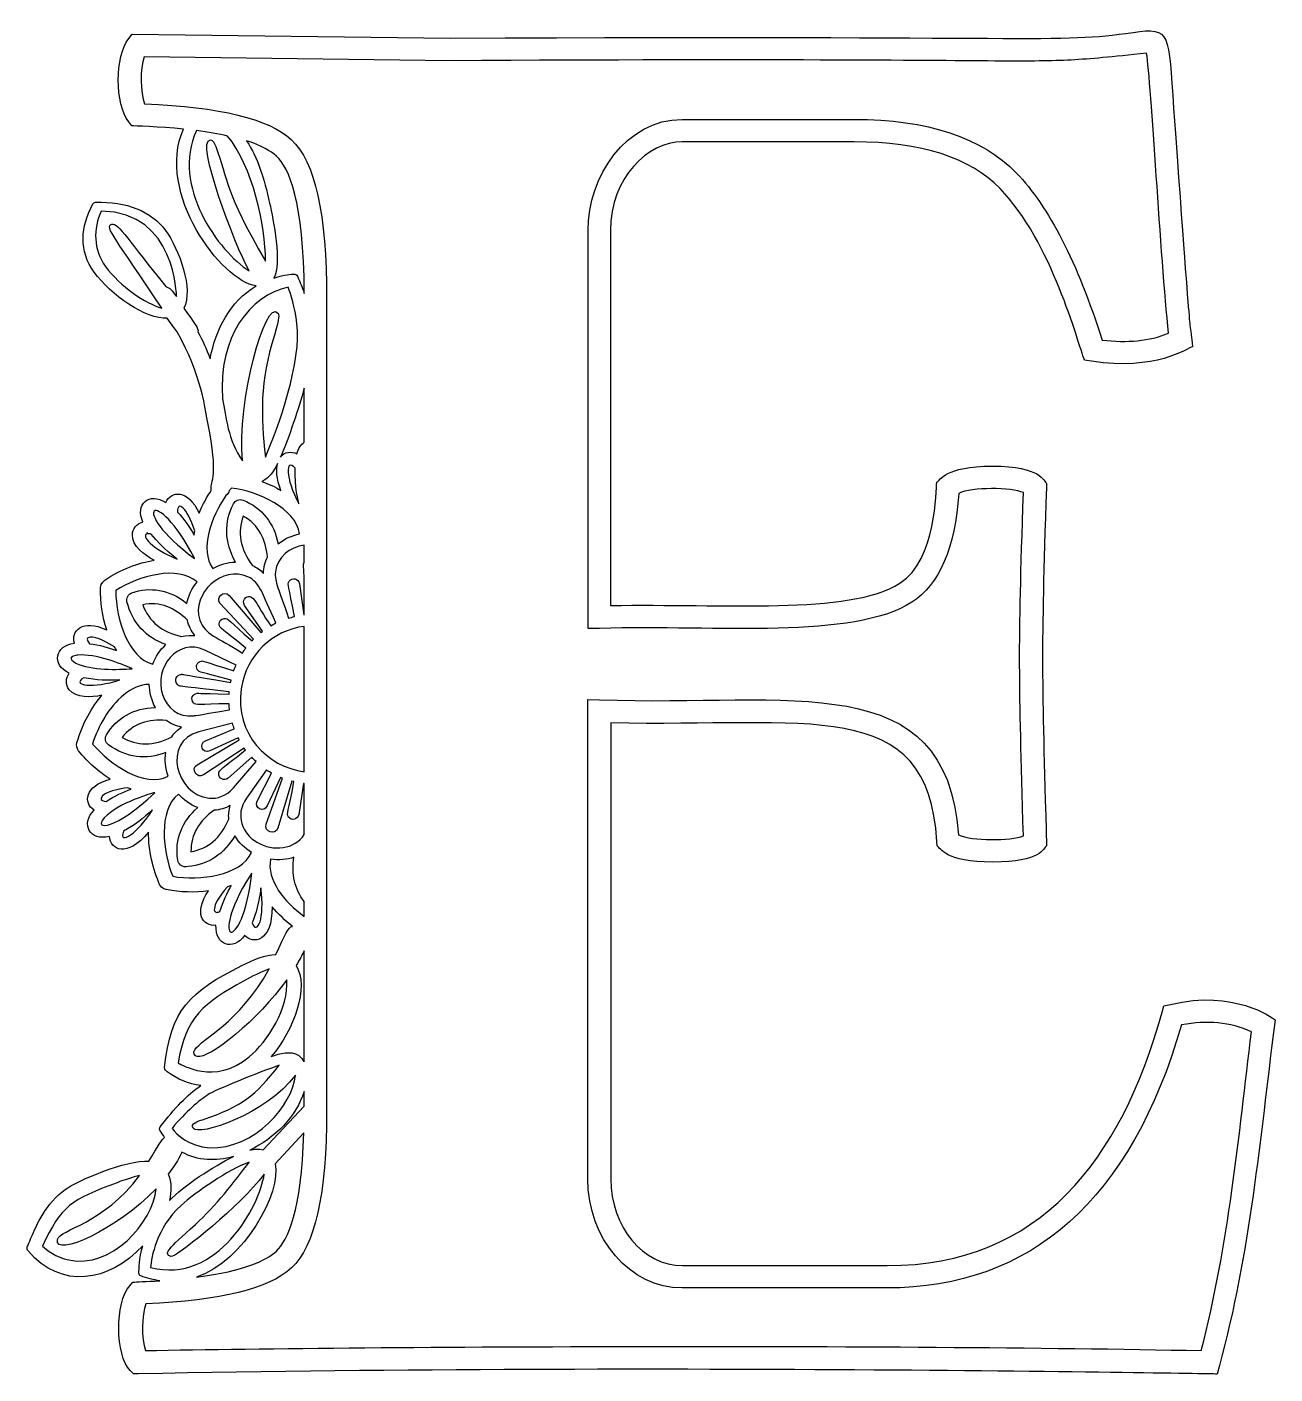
# Model space of a CAD drawing. Header units: millimetres. Extents: x -471 to 1551, y -2688 to 316.
# Drawn here: x 212.9 to 315, y -565.3 to -455.2 of the extents above; entities that cross this region are included whole.
import ezdxf

# ---------------------------------------------------------------- set-up
doc = ezdxf.new("R2010")
doc.units = ezdxf.units.MM
doc.header["$MEASUREMENT"] = 0
doc.layers.add('Layer 1', color=7, linetype='Continuous')

msp = doc.modelspace()

# ---------------------------------------------------------------- linework, layer by layer
at = {"layer": 'Layer 1', "color": 250}
for points, knots in [([(306.4457, -535.0724), (306.4457, -535.0724), (305.9113, -535.2014), (305.9113, -535.2014), (305.9113, -535.2014), (305.9113, -535.2014), (305.7638, -535.7174), (305.7638, -535.7174), (305.7638, -535.7174), (302.3912, -547.7704), (295.7934, -556.4323), (283.2798, -556.4323), (283.2798, -556.4323), (283.2798, -556.4323), (266.5457, -556.4323), (266.5457, -556.4323), (266.5457, -556.4323), (263.302, -556.4323), (260.6666, -553.2624), (260.6666, -549.3553), (260.6666, -549.3553), (260.6666, -549.3553), (260.6666, -512.0538), (260.6666, -512.0538), (260.6666, -512.0538), (276.7004, -512.4777), (286.6708, -509.6396), (287.3342, -521.7662), (287.3342, -521.7662), (287.3342, -521.7662), (287.3527, -522.1163), (287.3527, -522.1163), (287.3527, -522.1163), (287.6107, -522.2638), (287.9793, -523.4433), (291.9048, -523.4433), (291.9048, -523.4433), (295.9041, -523.4433), (296.0331, -522.3006), (296.3094, -522.1163), (296.3094, -522.1163), (295.904, -507.8703), (295.8487, -506.8382), (296.291, -492.8132), (296.291, -492.8132), (296.291, -492.8132), (296.3094, -492.4815), (296.3094, -492.4815), (296.3094, -492.4815), (296.0698, -492.3156), (295.8856, -491.0624), (291.8863, -491.0624), (291.8863, -491.0624), (287.9609, -491.0624), (287.6107, -492.2419), (287.3342, -492.3893), (287.3342, -492.3893), (287.2236, -492.9975), (287.3527, -498.6923), (284.3118, -500.6458), (284.3118, -500.6458), (284.3118, -500.6458), (284.3118, -500.6458), (284.3118, -500.6458), (284.3118, -500.6458), (280.202, -503.2628), (269.8261, -502.286), (260.6482, -502.4703), (260.6482, -502.4703), (260.6482, -502.4703), (260.6482, -471.8036), (260.6482, -471.8036), (260.6482, -471.8036), (260.6482, -467.4726), (263.6891, -464.5608), (266.5089, -464.5608), (266.5089, -464.5608), (266.5089, -464.5608), (280.5706, -464.5608), (280.5706, -464.5608), (280.5706, -464.5608), (286.0442, -464.5608), (290.0618, -465.8508), (292.513, -468.3757), (292.513, -468.3757), (296.7149, -472.7251), (298.8712, -480.9816), (299.4056, -482.4006), (299.4056, -482.4006), (299.4056, -482.4006), (299.9769, -482.4928), (299.9769, -482.4928), (299.9769, -482.4928), (305.211, -483.3221), (307.828, -481.4239), (308.2334, -481.3133), (308.2334, -481.3133), (307.9201, -477.6642), (308.3255, -484.6491), (306.7037, -461.8148), (306.7037, -461.8148), (306.2614, -455.6778), (306.5194, -455.1617), (303.3864, -455.604), (303.3864, -455.604), (296.9176, -456.5439), (296.7333, -455.8067), (247.5632, -456.0832), (247.5632, -456.0832), (247.5632, -456.0832), (221.5222, -455.7514), (221.5222, -455.7514), (221.5222, -455.7514), (221.5222, -455.7514), (221.2457, -456.1016), (221.2457, -456.1016), (221.2457, -456.1016), (220.1031, -457.5391), (220.1031, -461.483), (221.2457, -462.9205), (221.2457, -462.9205), (221.2457, -462.9205), (221.5037, -463.2523), (221.5037, -463.2523), (221.5037, -463.2523), (221.5774, -463.2523), (223.7889, -463.326), (225.7241, -463.5103), (225.7241, -463.5103), (223.4204, -468.7443), (228.8203, -475.9134), (231.6584, -476.3373), (231.6584, -476.3373), (229.5022, -477.6274), (228.378, -479.8389), (227.8988, -482.29), (227.8988, -482.29), (227.5855, -481.4791), (227.2538, -480.7419), (226.9036, -480.0969), (226.9036, -480.0969), (226.9773, -479.7652), (226.6271, -479.4519), (225.7425, -478.1434), (225.7425, -478.1434), (226.5534, -476.6321), (225.3923, -473.3701), (224.2497, -471.8036), (224.2497, -471.8036), (223.0886, -470.2186), (221.0614, -469.4077), (218.5181, -469.4999), (218.5181, -469.4999), (218.426, -469.4999), (218.3523, -469.5552), (218.3154, -469.6105), (218.3154, -469.6105), (217.3018, -471.4903), (217.1544, -473.4991), (218.4076, -475.2131), (218.4076, -475.2131), (219.753, -477.0376), (222.6648, -479.1202), (224.3972, -478.9727), (224.3972, -478.9727), (224.729, -479.4703), (224.987, -479.8205), (225.1897, -480.0785), (225.1897, -480.0785), (227.217, -483.6354), (227.4566, -486.234), (227.862, -488.3534), (227.862, -488.3534), (228.5808, -492.1499), (227.8436, -492.4448), (227.991, -493.0529), (227.991, -493.0529), (227.6593, -493.5505), (227.2907, -494.1772), (226.9958, -494.9143), (226.9958, -494.9143), (226.0927, -492.9055), (224.6552, -493.0898), (224.2866, -494.0482), (224.2866, -494.0482), (222.9229, -493.1451), (221.7249, -494.1772), (222.4068, -495.6516), (222.4068, -495.6516), (221.8539, -495.7622), (221.559, -496.2045), (221.5406, -496.6836), (221.5406, -496.6836), (221.5222, -497.6236), (222.4989, -498.3054), (223.3099, -498.7662), (223.3099, -498.7662), (222.0382, -498.9505), (220.5638, -499.5218), (219.2922, -500.388), (219.2922, -500.388), (219.2738, -500.4064), (218.9421, -500.5907), (218.9421, -500.9961), (218.9421, -500.9961), (218.9236, -502.1756), (219.0711, -503.3735), (219.4397, -504.4609), (219.4397, -504.4609), (217.4493, -503.5026), (216.4725, -504.5715), (216.8043, -505.5482), (216.8043, -505.5482), (215.2009, -505.7325), (214.8876, -507.2806), (216.3804, -507.9994), (216.3804, -507.9994), (216.0671, -508.4049), (216.0487, -508.9393), (216.3804, -509.3448), (216.3804, -509.3448), (216.9702, -510.0636), (218.1497, -509.9714), (219.0527, -509.8056), (219.0527, -509.8056), (218.2418, -510.727), (217.4493, -512.1277), (217.007, -513.6758), (217.007, -513.6758), (216.9517, -513.897), (216.9886, -514.1366), (217.136, -514.3393), (217.136, -514.3393), (217.9101, -515.2976), (218.8316, -516.1085), (219.7346, -516.6614), (219.7346, -516.6614), (217.6336, -517.1959), (217.5046, -518.6334), (218.4077, -519.1863), (218.4077, -519.1863), (217.2834, -520.3658), (218.0759, -521.748), (219.6609, -521.3425), (219.6609, -521.3425), (219.7162, -522.4115), (221.08, -523.1671), (222.8677, -520.9924), (222.8677, -520.9924), (222.8308, -522.4668), (223.2547, -524.0886), (223.7708, -525.268), (223.7708, -525.268), (223.9366, -525.6366), (224.3237, -525.6919), (224.3421, -525.6919), (224.3421, -525.6919), (225.4479, -525.913), (226.6642, -525.9499), (227.77, -525.8025), (227.77, -525.8025), (226.4984, -527.5902), (227.3277, -528.7328), (228.3782, -528.6038), (228.3782, -528.6038), (228.286, -530.2441), (229.7788, -530.7601), (230.7187, -529.4331), (230.7187, -529.4331), (231.3822, -530.1703), (232.9856, -530.0229), (232.9671, -527.0926), (232.9671, -527.0926), (233.4647, -527.7007), (234.0729, -528.2537), (234.6442, -528.696), (234.6442, -528.696), (234.2572, -528.7328), (234.0544, -529.3226), (233.2804, -530.9997), (233.2804, -530.9997), (232.4327, -530.9812), (231.4006, -531.442), (230.4976, -531.9028), (230.4976, -531.9028), (226.2403, -534.0038), (224.6369, -535.5702), (224.1762, -540.233), (224.1762, -540.233), (224.1578, -540.4356), (224.3237, -540.5278), (224.3789, -540.5831), (224.3789, -540.5831), (225.2267, -541.2097), (226.1482, -541.5783), (227.1249, -541.7073), (227.1249, -541.7073), (226.0376, -542.4814), (225.0055, -543.5319), (223.8076, -545.0984), (223.8076, -545.0984), (223.7523, -545.1721), (223.7339, -545.2827), (223.7892, -545.3564), (223.7892, -545.3564), (223.9182, -545.5591), (224.0472, -545.7618), (224.1762, -545.9461), (224.1762, -545.9461), (223.9365, -546.112), (223.6417, -546.6281), (222.8861, -547.8997), (222.8861, -547.8997), (221.08, -547.7338), (216.9149, -549.5584), (216.0487, -550.2034), (216.0487, -550.2034), (214.4638, -551.346), (213.7266, -553.06), (213.2474, -554.1842), (213.2474, -554.1842), (212.9341, -554.9398), (212.9526, -554.8292), (212.9341, -554.9213), (212.9341, -554.9213), (212.9156, -555.032), (212.9341, -555.1425), (213.0078, -555.2347), (213.0078, -555.2347), (215.717, -558.4045), (219.624, -557.7964), (222.3885, -554.8108), (222.3885, -554.8108), (222.0936, -555.8797), (222.0751, -556.7459), (222.0751, -557.0408), (222.0751, -557.0408), (222.0751, -557.1514), (222.1305, -557.2435), (222.2226, -557.2804), (222.2226, -557.2804), (222.7386, -557.4647), (223.2731, -557.5937), (223.7892, -557.6674), (223.7892, -557.6674), (222.6465, -557.7411), (221.8356, -557.7596), (221.5776, -557.778), (221.5776, -557.778), (221.5776, -557.778), (221.3196, -558.0729), (221.3196, -558.0729), (221.3196, -558.0729), (220.1032, -559.4367), (220.1401, -563.7861), (221.3564, -565.0024), (221.3564, -565.0024), (221.3564, -565.0024), (221.6329, -565.2789), (221.6329, -565.2789), (221.6329, -565.2789), (221.6329, -565.2789), (222.0199, -565.2789), (222.0199, -565.2789), (222.0199, -565.2789), (264.8503, -564.4311), (310.2424, -565.2973), (310.2608, -565.2973), (310.2608, -565.2973), (310.2608, -565.2973), (310.4451, -564.597), (310.4451, -564.597), (310.4451, -564.597), (312.9515, -555.4375), (313.7809, -545.9094), (314.9235, -536.9526), (314.9235, -536.9526), (314.9235, -536.9526), (314.9972, -536.326), (314.9972, -536.326), (314.9972, -536.326), (314.7206, -536.1597), (311.6798, -533.8376), (306.4457, -535.0724)], [0, 0, 0, 0, 0.01030928, 0.01030928, 0.01030928, 0.01030928, 0.02061856, 0.02061856, 0.02061856, 0.02061856, 0.03092784, 0.03092784, 0.03092784, 0.03092784, 0.04123711, 0.04123711, 0.04123711, 0.04123711, 0.05154639, 0.05154639, 0.05154639, 0.05154639, 0.06185567, 0.06185567, 0.06185567, 0.06185567, 0.07216495, 0.07216495, 0.07216495, 0.07216495, 0.08247423, 0.08247423, 0.08247423, 0.08247423, 0.09278351, 0.09278351, 0.09278351, 0.09278351, 0.10309278, 0.10309278, 0.10309278, 0.10309278, 0.11340206, 0.11340206, 0.11340206, 0.11340206, 0.12371134, 0.12371134, 0.12371134, 0.12371134, 0.13402062, 0.13402062, 0.13402062, 0.13402062, 0.1443299, 0.1443299, 0.1443299, 0.1443299, 0.15463918, 0.15463918, 0.15463918, 0.15463918, 0.16494845, 0.16494845, 0.16494845, 0.16494845, 0.17525773, 0.17525773, 0.17525773, 0.17525773, 0.18556701, 0.18556701, 0.18556701, 0.18556701, 0.19587629, 0.19587629, 0.19587629, 0.19587629, 0.20618557, 0.20618557, 0.20618557, 0.20618557, 0.21649485, 0.21649485, 0.21649485, 0.21649485, 0.22680412, 0.22680412, 0.22680412, 0.22680412, 0.2371134, 0.2371134, 0.2371134, 0.2371134, 0.24742268, 0.24742268, 0.24742268, 0.24742268, 0.25773196, 0.25773196, 0.25773196, 0.25773196, 0.26804124, 0.26804124, 0.26804124, 0.26804124, 0.27835052, 0.27835052, 0.27835052, 0.27835052, 0.28865979, 0.28865979, 0.28865979, 0.28865979, 0.29896907, 0.29896907, 0.29896907, 0.29896907, 0.30927835, 0.30927835, 0.30927835, 0.30927835, 0.31958763, 0.31958763, 0.31958763, 0.31958763, 0.32989691, 0.32989691, 0.32989691, 0.32989691, 0.34020619, 0.34020619, 0.34020619, 0.34020619, 0.35051546, 0.35051546, 0.35051546, 0.35051546, 0.36082474, 0.36082474, 0.36082474, 0.36082474, 0.37113402, 0.37113402, 0.37113402, 0.37113402, 0.3814433, 0.3814433, 0.3814433, 0.3814433, 0.39175258, 0.39175258, 0.39175258, 0.39175258, 0.40206186, 0.40206186, 0.40206186, 0.40206186, 0.41237113, 0.41237113, 0.41237113, 0.41237113, 0.42268041, 0.42268041, 0.42268041, 0.42268041, 0.43298969, 0.43298969, 0.43298969, 0.43298969, 0.44329897, 0.44329897, 0.44329897, 0.44329897, 0.45360825, 0.45360825, 0.45360825, 0.45360825, 0.46391753, 0.46391753, 0.46391753, 0.46391753, 0.4742268, 0.4742268, 0.4742268, 0.4742268, 0.48453608, 0.48453608, 0.48453608, 0.48453608, 0.49484536, 0.49484536, 0.49484536, 0.49484536, 0.50515464, 0.50515464, 0.50515464, 0.50515464, 0.51546392, 0.51546392, 0.51546392, 0.51546392, 0.5257732, 0.5257732, 0.5257732, 0.5257732, 0.53608247, 0.53608247, 0.53608247, 0.53608247, 0.54639175, 0.54639175, 0.54639175, 0.54639175, 0.55670103, 0.55670103, 0.55670103, 0.55670103, 0.56701031, 0.56701031, 0.56701031, 0.56701031, 0.57731959, 0.57731959, 0.57731959, 0.57731959, 0.58762887, 0.58762887, 0.58762887, 0.58762887, 0.59793814, 0.59793814, 0.59793814, 0.59793814, 0.60824742, 0.60824742, 0.60824742, 0.60824742, 0.6185567, 0.6185567, 0.6185567, 0.6185567, 0.62886598, 0.62886598, 0.62886598, 0.62886598, 0.63917526, 0.63917526, 0.63917526, 0.63917526, 0.64948454, 0.64948454, 0.64948454, 0.64948454, 0.65979381, 0.65979381, 0.65979381, 0.65979381, 0.67010309, 0.67010309, 0.67010309, 0.67010309, 0.68041237, 0.68041237, 0.68041237, 0.68041237, 0.69072165, 0.69072165, 0.69072165, 0.69072165, 0.70103093, 0.70103093, 0.70103093, 0.70103093, 0.71134021, 0.71134021, 0.71134021, 0.71134021, 0.72164948, 0.72164948, 0.72164948, 0.72164948, 0.73195876, 0.73195876, 0.73195876, 0.73195876, 0.74226804, 0.74226804, 0.74226804, 0.74226804, 0.75257732, 0.75257732, 0.75257732, 0.75257732, 0.7628866, 0.7628866, 0.7628866, 0.7628866, 0.77319588, 0.77319588, 0.77319588, 0.77319588, 0.78350515, 0.78350515, 0.78350515, 0.78350515, 0.79381443, 0.79381443, 0.79381443, 0.79381443, 0.80412371, 0.80412371, 0.80412371, 0.80412371, 0.81443299, 0.81443299, 0.81443299, 0.81443299, 0.82474227, 0.82474227, 0.82474227, 0.82474227, 0.83505155, 0.83505155, 0.83505155, 0.83505155, 0.84536082, 0.84536082, 0.84536082, 0.84536082, 0.8556701, 0.8556701, 0.8556701, 0.8556701, 0.86597938, 0.86597938, 0.86597938, 0.86597938, 0.87628866, 0.87628866, 0.87628866, 0.87628866, 0.88659794, 0.88659794, 0.88659794, 0.88659794, 0.89690722, 0.89690722, 0.89690722, 0.89690722, 0.90721649, 0.90721649, 0.90721649, 0.90721649, 0.91752577, 0.91752577, 0.91752577, 0.91752577, 0.92783505, 0.92783505, 0.92783505, 0.92783505, 0.93814433, 0.93814433, 0.93814433, 0.93814433, 0.94845361, 0.94845361, 0.94845361, 0.94845361, 0.95876289, 0.95876289, 0.95876289, 0.95876289, 0.96907216, 0.96907216, 0.96907216, 0.96907216, 0.97938144, 0.97938144, 0.97938144, 0.97938144, 1, 1, 1, 1]), ([(308.9522, -563.3803), (283.1876, -562.8458), (241.7763, -563.0117), (222.6095, -563.3803), (222.6095, -563.3803), (222.2594, -562.4035), (222.2962, -560.4868), (222.628, -559.5469), (222.628, -559.5469), (228.8019, -559.2889), (232.709, -558.3305), (234.5519, -556.6166), (234.5519, -556.6166), (236.487, -554.8289), (237.4269, -550.6086), (237.4269, -543.7528), (237.4269, -543.7528), (237.4269, -543.7528), (237.4269, -477.4062), (237.4269, -477.4062), (237.4269, -477.4062), (237.4269, -470.4397), (236.487, -466.1641), (234.5335, -464.3765), (234.5335, -464.3765), (232.6721, -462.6625), (228.7466, -461.7041), (222.5358, -461.4461), (222.5358, -461.4461), (222.1672, -460.5247), (222.1672, -458.5527), (222.5173, -457.6128), (222.5173, -457.6128), (222.5173, -457.6128), (247.5815, -457.9261), (247.5815, -457.9261), (247.5815, -457.9261), (302.041, -457.6128), (292.7894, -458.4974), (304.4921, -457.3179), (304.4921, -457.3179), (304.8423, -459.6401), (305.6532, -474.052), (306.2798, -480.2075), (306.2798, -480.2075), (304.7133, -480.8342), (302.9072, -481.0185), (300.8431, -480.7605), (300.8431, -480.7605), (298.8527, -474.4391), (296.4937, -469.8502), (293.8398, -467.1042), (293.8398, -467.1042), (291.0385, -464.1923), (286.5602, -462.7179), (280.5705, -462.7179), (280.5705, -462.7179), (280.5705, -462.7179), (266.5088, -462.7178), (266.5088, -462.7178), (266.5088, -462.7178), (261.9014, -462.7178), (258.8052, -467.4174), (258.8052, -471.8036), (258.8052, -471.8036), (258.8052, -471.8036), (258.8052, -504.3503), (258.8052, -504.3503), (258.8052, -504.3503), (258.8052, -504.3503), (259.7452, -504.3318), (259.7452, -504.3318), (259.7452, -504.3318), (269.4391, -504.0554), (280.4784, -505.2718), (285.2886, -502.194), (285.2886, -502.194), (287.537, -500.7564), (288.8271, -497.7524), (289.1219, -493.2925), (289.1219, -493.2925), (290.1909, -492.7765), (293.4345, -492.7949), (294.4112, -493.2372), (294.4112, -493.2372), (293.9689, -506.6355), (294.0426, -507.9993), (294.4112, -521.3054), (294.4112, -521.3054), (293.416, -521.6924), (290.1908, -521.7293), (289.1035, -521.2133), (289.1035, -521.2133), (288.0714, -507.3542), (275.5393, -510.7268), (259.7452, -510.174), (259.7452, -510.174), (259.7452, -510.174), (258.7868, -510.1371), (258.7868, -510.1371), (258.7868, -510.1371), (258.7868, -510.1371), (258.7868, -549.3369), (258.7868, -549.3369), (258.7868, -549.3369), (258.7868, -554.2576), (262.2516, -558.2568), (266.5088, -558.2568), (266.5088, -558.2568), (266.5088, -558.2568), (283.2429, -558.2569), (283.2429, -558.2569), (283.2429, -558.2569), (295.0931, -558.2569), (303.2022, -551.014), (307.3488, -536.7495), (307.3488, -536.7495), (309.4498, -536.344), (311.3296, -536.5283), (313.062, -537.3208), (313.062, -537.3208), (312.0299, -545.7984), (311.2006, -554.7736), (308.9522, -563.3803)], [0, 0, 0, 0, 0.03125, 0.03125, 0.03125, 0.03125, 0.0625, 0.0625, 0.0625, 0.0625, 0.09375, 0.09375, 0.09375, 0.09375, 0.125, 0.125, 0.125, 0.125, 0.15625, 0.15625, 0.15625, 0.15625, 0.1875, 0.1875, 0.1875, 0.1875, 0.21875, 0.21875, 0.21875, 0.21875, 0.25, 0.25, 0.25, 0.25, 0.28125, 0.28125, 0.28125, 0.28125, 0.3125, 0.3125, 0.3125, 0.3125, 0.34375, 0.34375, 0.34375, 0.34375, 0.375, 0.375, 0.375, 0.375, 0.40625, 0.40625, 0.40625, 0.40625, 0.4375, 0.4375, 0.4375, 0.4375, 0.46875, 0.46875, 0.46875, 0.46875, 0.5, 0.5, 0.5, 0.5, 0.53125, 0.53125, 0.53125, 0.53125, 0.5625, 0.5625, 0.5625, 0.5625, 0.59375, 0.59375, 0.59375, 0.59375, 0.625, 0.625, 0.625, 0.625, 0.65625, 0.65625, 0.65625, 0.65625, 0.6875, 0.6875, 0.6875, 0.6875, 0.71875, 0.71875, 0.71875, 0.71875, 0.75, 0.75, 0.75, 0.75, 0.78125, 0.78125, 0.78125, 0.78125, 0.8125, 0.8125, 0.8125, 0.8125, 0.84375, 0.84375, 0.84375, 0.84375, 0.875, 0.875, 0.875, 0.875, 0.90625, 0.90625, 0.90625, 0.90625, 0.9375, 0.9375, 0.9375, 0.9375, 1, 1, 1, 1]), ([(228.3596, -464.9294), (228.2306, -464.6161), (228.1384, -464.3949), (227.9173, -464.3949), (227.9173, -464.3949), (226.6456, -464.3949), (229.9261, -473.0384), (231.0871, -475.1025), (231.0871, -475.1025), (228.6176, -473.5544), (224.6736, -468.1361), (226.7746, -463.6393), (226.7746, -463.6393), (227.7513, -463.7683), (228.5991, -463.9158), (229.3179, -464.0816), (229.3179, -464.0816), (231.3636, -466.4959), (232.4325, -471.435), (232.4325, -474.31), (232.4325, -474.31), (229.0414, -468.5047), (229.3917, -467.7122), (228.3596, -464.9294)], [0, 0, 0, 0, 0.14285714, 0.14285714, 0.14285714, 0.14285714, 0.28571429, 0.28571429, 0.28571429, 0.28571429, 0.42857143, 0.42857143, 0.42857143, 0.42857143, 0.57142857, 0.57142857, 0.57142857, 0.57142857, 0.71428571, 0.71428571, 0.71428571, 0.71428571, 1, 1, 1, 1]), ([(235.0311, -475.5264), (234.9758, -475.4158), (234.8652, -475.3421), (234.7362, -475.3605), (234.7362, -475.3605), (234.5151, -475.3974), (234.0543, -475.379), (233.1144, -475.6923), (233.1144, -475.6923), (233.7779, -474.5497), (233.0591, -470.8637), (232.7643, -469.5736), (232.7643, -469.5736), (232.322, -467.5279), (231.806, -465.8693), (230.8844, -464.4686), (230.8844, -464.4686), (232.1192, -464.8741), (232.8748, -465.3164), (233.3171, -465.7218), (233.3171, -465.7218), (234.3492, -466.6618), (235.5655, -469.3893), (235.6024, -476.9639), (235.6024, -476.9639), (235.3812, -476.3004), (235.3075, -476.1714), (235.0311, -475.5264)], [0, 0, 0, 0, 0.125, 0.125, 0.125, 0.125, 0.25, 0.25, 0.25, 0.25, 0.375, 0.375, 0.375, 0.375, 0.5, 0.5, 0.5, 0.5, 0.625, 0.625, 0.625, 0.625, 0.75, 0.75, 0.75, 0.75, 1, 1, 1, 1]), ([(225.1528, -477.2035), (224.7658, -476.6874), (224.5999, -476.4663), (224.2866, -476.3925), (224.2866, -476.3925), (221.301, -472.7804), (220.398, -471.1401), (219.8635, -471.2875), (219.8635, -471.2875), (219.1816, -471.4534), (220.2321, -472.5223), (223.9365, -478.1433), (223.9365, -478.1433), (222.6095, -477.7747), (220.5455, -476.3925), (219.3291, -474.7338), (219.3291, -474.7338), (218.3338, -473.3701), (218.3338, -471.6561), (218.9973, -470.2186), (218.9973, -470.2186), (225.1344, -470.3108), (225.1344, -477.185), (225.1528, -477.2035)], [0, 0, 0, 0, 0.14285714, 0.14285714, 0.14285714, 0.14285714, 0.28571429, 0.28571429, 0.28571429, 0.28571429, 0.42857143, 0.42857143, 0.42857143, 0.42857143, 0.57142857, 0.57142857, 0.57142857, 0.57142857, 0.71428571, 0.71428571, 0.71428571, 0.71428571, 1, 1, 1, 1]), ([(234.2939, -476.4478), (234.4782, -476.9638), (234.8468, -478.0881), (234.9942, -479.415), (234.9942, -479.415), (235.4181, -482.3822), (233.483, -488.0032), (232.4141, -490.3253), (232.4141, -490.3253), (232.0455, -486.9343), (231.9533, -484.1698), (233.1512, -480.3549), (233.1512, -480.3549), (233.5935, -478.8621), (233.5382, -478.6962), (233.4461, -478.5672), (233.4461, -478.5672), (232.4325, -477.2218), (230.0551, -485.8653), (230.5526, -490.6385), (230.5526, -490.6385), (229.2994, -488.8693), (229.2441, -487.0816), (228.9124, -485.5704), (228.9124, -485.5704), (228.5439, -480.5023), (231.1424, -477.1113), (234.2939, -476.4478)], [0, 0, 0, 0, 0.125, 0.125, 0.125, 0.125, 0.25, 0.25, 0.25, 0.25, 0.375, 0.375, 0.375, 0.375, 0.5, 0.5, 0.5, 0.5, 0.625, 0.625, 0.625, 0.625, 0.75, 0.75, 0.75, 0.75, 1, 1, 1, 1]), ([(234.9942, -490.0673), (234.5519, -489.8277), (233.9806, -489.883), (233.6488, -490.3253), (233.6488, -490.3253), (234.3676, -488.7219), (235.1416, -486.3077), (235.6024, -484.6858), (235.6024, -484.6858), (235.6024, -484.6858), (235.6024, -489.1089), (235.6024, -489.1089), (235.6024, -489.1089), (235.3259, -489.2933), (235.1048, -489.625), (234.9942, -490.0673)], [0, 0, 0, 0, 0.2, 0.2, 0.2, 0.2, 0.4, 0.4, 0.4, 0.4, 0.6, 0.6, 0.6, 0.6, 1, 1, 1, 1]), ([(233.6857, -493.0529), (233.2065, -492.7581), (232.6721, -492.5185), (232.1376, -492.3158), (232.1376, -492.3158), (232.7826, -492.0393), (233.0959, -491.4865), (233.4092, -490.8598), (233.4092, -490.8598), (233.2803, -491.3574), (233.3171, -492.0762), (233.6857, -493.0529)], [0, 0, 0, 0, 0.25, 0.25, 0.25, 0.25, 0.5, 0.5, 0.5, 0.5, 1, 1, 1, 1]), ([(235.1601, -494.1587), (234.0358, -492.0762), (234.0543, -490.3069), (234.8468, -491.2284), (234.8468, -491.2284), (234.7915, -492.7949), (235.1416, -493.9928), (235.1601, -494.1587)], [0, 0, 0, 0, 0.33333333, 0.33333333, 0.33333333, 0.33333333, 1, 1, 1, 1]), ([(226.6087, -498.6002), (226.6087, -498.6002), (226.6087, -498.6187), (226.6087, -498.6187), (226.6087, -498.6187), (221.0246, -494.472), (223.4389, -492.4263), (226.6087, -498.6002)], [0, 0, 0, 0, 0.33333333, 0.33333333, 0.33333333, 0.33333333, 1, 1, 1, 1]), ([(229.1889, -493.4768), (229.3179, -493.3846), (229.41, -493.2556), (229.4654, -493.0898), (229.4654, -493.0898), (229.5207, -493.0161), (229.576, -492.9423), (229.6497, -492.8686), (229.6497, -492.8686), (231.7691, -493.1266), (234.8837, -494.4904), (235.2154, -496.6098), (235.2154, -496.6098), (234.5888, -496.7388), (233.9622, -497.0153), (233.4646, -497.4207), (233.4646, -497.4207), (233.1328, -495.7436), (232.1561, -494.4904), (230.5896, -493.8454), (230.5896, -493.8454), (230.2947, -493.7348), (229.9446, -493.8639), (229.7971, -494.1587), (229.7971, -494.1587), (229.06, -495.5778), (229.0415, -497.2917), (229.9814, -498.9136), (229.9814, -498.9136), (229.318, -498.932), (228.6913, -499.1163), (228.12, -499.448), (228.12, -499.448), (226.9958, -497.863), (227.991, -495.2276), (229.1889, -493.4768)], [0, 0, 0, 0, 0.1, 0.1, 0.1, 0.1, 0.2, 0.2, 0.2, 0.2, 0.3, 0.3, 0.3, 0.3, 0.4, 0.4, 0.4, 0.4, 0.5, 0.5, 0.5, 0.5, 0.6, 0.6, 0.6, 0.6, 0.7, 0.7, 0.7, 0.7, 0.8, 0.8, 0.8, 0.8, 1, 1, 1, 1]), ([(226.6456, -496.3518), (226.6272, -496.4808), (226.6088, -496.573), (226.5903, -496.702), (226.5903, -496.702), (226.2402, -496.0938), (225.8163, -495.4487), (225.2266, -494.8221), (225.2266, -494.8221), (225.2266, -493.8269), (226.0006, -494.4352), (226.6456, -496.3518)], [0, 0, 0, 0, 0.25, 0.25, 0.25, 0.25, 0.5, 0.5, 0.5, 0.5, 1, 1, 1, 1]), ([(232.5799, -498.508), (232.3772, -498.9135), (232.2666, -499.3742), (232.2666, -499.835), (232.2666, -499.835), (232.0086, -499.5585), (231.6953, -499.3558), (231.3635, -499.19), (231.3635, -499.19), (230.3131, -497.8262), (230.1471, -496.4255), (230.6079, -495.1539), (230.6079, -495.1539), (231.8612, -495.8542), (232.4694, -497.0521), (232.5799, -498.508)], [0, 0, 0, 0, 0.2, 0.2, 0.2, 0.2, 0.4, 0.4, 0.4, 0.4, 0.6, 0.6, 0.6, 0.6, 1, 1, 1, 1]), ([(222.7754, -496.6098), (222.7754, -496.6098), (222.7569, -496.4992), (222.7569, -496.4992), (222.7569, -496.4992), (222.7569, -496.4992), (222.7569, -496.4993), (222.7569, -496.4993), (222.7569, -496.4993), (222.7569, -496.4993), (222.7754, -496.6098), (222.7754, -496.6098), (222.7754, -496.6098), (222.8675, -496.5913), (222.9597, -496.6098), (223.0887, -496.6283), (223.0887, -496.6283), (224.047, -497.8446), (225.0976, -498.5634), (225.2081, -498.674), (225.2081, -498.674), (223.1809, -497.863), (222.1672, -496.7204), (222.7754, -496.6098)], [0, 0, 0, 0, 0.14285714, 0.14285714, 0.14285714, 0.14285714, 0.28571429, 0.28571429, 0.28571429, 0.28571429, 0.42857143, 0.42857143, 0.42857143, 0.42857143, 0.57142857, 0.57142857, 0.57142857, 0.57142857, 0.71428571, 0.71428571, 0.71428571, 0.71428571, 1, 1, 1, 1]), ([(235.6024, -497.5313), (235.6024, -497.5313), (235.6024, -498.9135), (235.6024, -498.9135), (235.6024, -498.9135), (235.4734, -499.1162), (235.5655, -499.2637), (235.6024, -500.4801), (235.6024, -500.4801), (235.6024, -500.4801), (235.6024, -503.2261), (235.6024, -503.2261), (235.6024, -503.2261), (235.5839, -503.2261), (235.5839, -503.2261), (235.5655, -503.2261), (235.5655, -503.2261), (235.5655, -503.2261), (235.1969, -500.6827), (235.1969, -500.6827), (235.1969, -500.6827), (235.1416, -500.2404), (234.6072, -500.1298), (234.3676, -500.4801), (234.3676, -500.4801), (234.1833, -500.7565), (234.3308, -500.8302), (234.7915, -503.3735), (234.7915, -503.3735), (234.6256, -503.4104), (234.4597, -503.4472), (234.3123, -503.5025), (234.3123, -503.5025), (233.5198, -501.033), (233.1512, -500.5907), (233.2434, -499.706), (233.2434, -499.706), (233.3908, -498.4897), (234.4229, -497.6972), (235.6024, -497.5313)], [0, 0, 0, 0, 0.09090909, 0.09090909, 0.09090909, 0.09090909, 0.18181818, 0.18181818, 0.18181818, 0.18181818, 0.27272727, 0.27272727, 0.27272727, 0.27272727, 0.36363636, 0.36363636, 0.36363636, 0.36363636, 0.45454545, 0.45454545, 0.45454545, 0.45454545, 0.54545455, 0.54545455, 0.54545455, 0.54545455, 0.63636364, 0.63636364, 0.63636364, 0.63636364, 0.72727273, 0.72727273, 0.72727273, 0.72727273, 0.81818182, 0.81818182, 0.81818182, 0.81818182, 1, 1, 1, 1]), ([(226.8299, -500.5354), (226.406, -501.0698), (226.1296, -501.6411), (226.0006, -502.2861), (226.0006, -502.2861), (224.563, -501.1251), (222.9412, -500.9224), (221.5038, -501.42), (221.5038, -501.42), (221.1905, -501.5306), (221.0246, -501.8623), (221.0983, -502.1571), (221.0983, -502.1571), (221.5222, -503.8711), (222.6279, -505.069), (224.2866, -505.6588), (224.2866, -505.6588), (223.7706, -506.1011), (223.4389, -506.654), (223.1993, -507.2622), (223.1993, -507.2622), (221.2274, -506.7277), (220.1953, -503.6868), (220.1768, -501.2357), (220.1768, -501.2357), (222.0751, -500.0561), (225.2266, -499.1347), (226.8299, -500.5354)], [0, 0, 0, 0, 0.125, 0.125, 0.125, 0.125, 0.25, 0.25, 0.25, 0.25, 0.375, 0.375, 0.375, 0.375, 0.5, 0.5, 0.5, 0.5, 0.625, 0.625, 0.625, 0.625, 0.75, 0.75, 0.75, 0.75, 1, 1, 1, 1]), ([(230.9766, -500.1114), (232.0455, -500.6091), (232.1008, -501.4384), (233.2803, -503.8895), (233.2803, -503.8895), (233.0223, -504.0185), (233.096, -503.9817), (232.8564, -504.1291), (232.8564, -504.1291), (231.6032, -502.3046), (231.4374, -501.42), (230.8292, -501.807), (230.8292, -501.807), (230.608, -501.9544), (230.5712, -502.2493), (230.7186, -502.4704), (230.7186, -502.4704), (230.7186, -502.4704), (232.193, -504.5715), (232.193, -504.5715), (232.193, -504.5715), (232.1377, -504.6083), (232.1745, -504.5899), (232.0455, -504.6821), (232.0455, -504.6821), (232.0455, -504.6821), (229.4654, -501.6412), (229.4654, -501.6412), (229.4654, -501.6412), (229.0599, -501.162), (228.2859, -501.8255), (228.7282, -502.2862), (228.7282, -502.2862), (228.7282, -502.2862), (231.4557, -505.2165), (231.4557, -505.2165), (231.4557, -505.2165), (231.4189, -505.2534), (231.3821, -505.3087), (231.3267, -505.3455), (231.3267, -505.3455), (229.41, -503.7053), (229.41, -503.4841), (229.0415, -503.521), (229.0415, -503.521), (228.8019, -503.5394), (228.6176, -503.7421), (228.636, -504.0001), (228.636, -504.0001), (228.6729, -504.3503), (228.894, -504.3319), (230.8107, -505.9537), (230.8107, -505.9537), (230.7186, -506.0643), (230.6264, -506.2117), (230.5343, -506.3592), (230.5343, -506.3592), (228.4886, -505.0138), (227.475, -504.8664), (227.0511, -503.65), (227.0511, -503.65), (226.3323, -501.4568), (228.9493, -499.1531), (230.9766, -500.1114)], [0, 0, 0, 0, 0.05882353, 0.05882353, 0.05882353, 0.05882353, 0.11764706, 0.11764706, 0.11764706, 0.11764706, 0.17647059, 0.17647059, 0.17647059, 0.17647059, 0.23529412, 0.23529412, 0.23529412, 0.23529412, 0.29411765, 0.29411765, 0.29411765, 0.29411765, 0.35294118, 0.35294118, 0.35294118, 0.35294118, 0.41176471, 0.41176471, 0.41176471, 0.41176471, 0.47058824, 0.47058824, 0.47058824, 0.47058824, 0.52941176, 0.52941176, 0.52941176, 0.52941176, 0.58823529, 0.58823529, 0.58823529, 0.58823529, 0.64705882, 0.64705882, 0.64705882, 0.64705882, 0.70588235, 0.70588235, 0.70588235, 0.70588235, 0.76470588, 0.76470588, 0.76470588, 0.76470588, 0.82352941, 0.82352941, 0.82352941, 0.82352941, 0.88235294, 0.88235294, 0.88235294, 0.88235294, 1, 1, 1, 1]), ([(222.3884, -502.3968), (223.789, -502.1203), (225.0238, -502.6364), (226.0375, -503.6684), (226.0375, -503.6684), (226.1481, -504.1291), (226.3508, -504.5345), (226.6456, -504.9032), (226.6456, -504.9032), (226.5719, -504.9032), (225.89, -504.9032), (225.5399, -504.9953), (225.5399, -504.9953), (224.0286, -504.6635), (222.886, -503.7974), (222.3884, -502.3968)], [0, 0, 0, 0, 0.2, 0.2, 0.2, 0.2, 0.4, 0.4, 0.4, 0.4, 0.6, 0.6, 0.6, 0.6, 1, 1, 1, 1]), ([(230.4421, -509.271), (230.866, -506.4696), (233.0407, -504.4977), (235.6024, -504.1659), (235.6024, -504.1659), (235.6024, -504.1659), (235.6024, -516.053), (235.6024, -516.053), (235.6024, -516.053), (232.5799, -515.6476), (229.9261, -512.9937), (230.4421, -509.271)], [0, 0, 0, 0, 0.25, 0.25, 0.25, 0.25, 0.5, 0.5, 0.5, 0.5, 1, 1, 1, 1]), ([(218.0758, -505.0505), (218.6471, -504.9952), (219.6055, -505.5482), (220.0847, -505.843), (220.0847, -505.843), (220.14, -505.9352), (220.1953, -506.0457), (220.2505, -506.1379), (220.2505, -506.1379), (219.6055, -505.8982), (218.8683, -505.6956), (218.0205, -505.5849), (218.0205, -505.5849), (217.7994, -505.3086), (217.7257, -505.0875), (218.0758, -505.0505)], [0, 0, 0, 0, 0.2, 0.2, 0.2, 0.2, 0.4, 0.4, 0.4, 0.4, 0.6, 0.6, 0.6, 0.6, 1, 1, 1, 1]), ([(227.4565, -506.1195), (227.4565, -506.1195), (230.0182, -507.3359), (230.0182, -507.3359), (230.0182, -507.3359), (229.9629, -507.4649), (229.8892, -507.6307), (229.8339, -507.7966), (229.8339, -507.7966), (227.2353, -506.9857), (227.3643, -506.9857), (227.1985, -507.0042), (227.1985, -507.0042), (226.8483, -507.041), (226.6825, -507.4096), (226.8483, -507.6861), (226.8483, -507.6861), (227.0142, -507.9809), (227.1432, -507.8704), (229.6128, -508.5707), (229.6128, -508.5707), (229.576, -508.7182), (229.576, -508.7366), (229.576, -508.755), (229.576, -508.755), (225.3925, -508.0547), (225.632, -508.0731), (225.5215, -508.0916), (225.5215, -508.0916), (225.1713, -508.1284), (224.9502, -508.5707), (225.1897, -508.884), (225.1897, -508.884), (225.3924, -509.1605), (225.3372, -508.9946), (229.4654, -509.529), (229.4654, -509.529), (229.4654, -509.6027), (229.4654, -509.5843), (229.4469, -509.7133), (229.4469, -509.7133), (226.7562, -509.6396), (226.8852, -509.6396), (226.8299, -509.6396), (226.8299, -509.6396), (226.4429, -509.6765), (226.277, -510.1373), (226.535, -510.4137), (226.535, -510.4137), (226.793, -510.6717), (226.9036, -510.5059), (229.4469, -510.5059), (229.4469, -510.5059), (229.4654, -510.6902), (229.4654, -510.856), (229.4837, -511.0035), (229.4837, -511.0035), (226.535, -511.4826), (226.664, -511.4643), (226.5166, -511.4826), (226.5166, -511.4826), (225.3002, -511.6116), (224.3603, -510.856), (224.0102, -509.7319), (224.0102, -509.7319), (223.273, -507.5754), (225.2266, -505.0505), (227.4565, -506.1195)], [0, 0, 0, 0, 0.05555556, 0.05555556, 0.05555556, 0.05555556, 0.11111111, 0.11111111, 0.11111111, 0.11111111, 0.16666667, 0.16666667, 0.16666667, 0.16666667, 0.22222222, 0.22222222, 0.22222222, 0.22222222, 0.27777778, 0.27777778, 0.27777778, 0.27777778, 0.33333333, 0.33333333, 0.33333333, 0.33333333, 0.38888889, 0.38888889, 0.38888889, 0.38888889, 0.44444444, 0.44444444, 0.44444444, 0.44444444, 0.5, 0.5, 0.5, 0.5, 0.55555556, 0.55555556, 0.55555556, 0.55555556, 0.61111111, 0.61111111, 0.61111111, 0.61111111, 0.66666667, 0.66666667, 0.66666667, 0.66666667, 0.72222222, 0.72222222, 0.72222222, 0.72222222, 0.77777778, 0.77777778, 0.77777778, 0.77777778, 0.83333333, 0.83333333, 0.83333333, 0.83333333, 0.88888889, 0.88888889, 0.88888889, 0.88888889, 1, 1, 1, 1]), ([(216.5094, -506.7646), (216.5462, -506.5619), (217.0623, -506.5249), (217.0807, -506.5249), (217.0807, -506.5249), (218.5551, -506.3775), (220.6191, -507.2437), (221.4853, -507.6123), (221.4853, -507.6123), (221.5038, -507.6123), (221.5038, -507.6307), (221.5222, -507.6307), (221.5222, -507.6307), (220.3427, -507.7044), (218.1864, -507.7966), (216.9147, -507.1699), (216.9147, -507.1699), (216.6199, -507.0041), (216.4909, -506.8382), (216.5094, -506.7646)], [0, 0, 0, 0, 0.16666667, 0.16666667, 0.16666667, 0.16666667, 0.33333333, 0.33333333, 0.33333333, 0.33333333, 0.5, 0.5, 0.5, 0.5, 0.66666667, 0.66666667, 0.66666667, 0.66666667, 1, 1, 1, 1]), ([(217.5598, -508.3679), (218.6288, -508.589), (219.5134, -508.6075), (220.5085, -508.5522), (220.5085, -508.5522), (218.3707, -509.2525), (216.4725, -509.0313), (217.5598, -508.3679)], [0, 0, 0, 0, 0.33333333, 0.33333333, 0.33333333, 0.33333333, 1, 1, 1, 1]), ([(218.2786, -513.7862), (218.5182, -513.049), (218.8499, -512.2934), (219.2738, -511.5931), (219.2738, -511.5931), (220.0663, -510.3215), (221.4485, -508.8839), (222.9229, -508.9208), (222.9229, -508.9208), (222.9414, -509.5474), (223.0888, -510.1924), (223.4205, -510.8006), (223.4205, -510.8006), (221.6144, -510.8375), (220.2322, -511.6853), (219.4213, -513.0307), (219.4213, -513.0307), (219.2554, -513.2887), (219.3107, -513.6573), (219.5871, -513.86), (219.5871, -513.86), (221.0615, -514.9289), (222.6648, -515.0948), (224.2682, -514.4866), (224.2682, -514.4866), (224.1761, -515.0579), (224.2129, -515.7398), (224.4709, -516.4217), (224.4709, -516.4217), (222.4989, -517.3615), (219.7714, -515.5186), (218.2786, -513.7862)], [0, 0, 0, 0, 0.11111111, 0.11111111, 0.11111111, 0.11111111, 0.22222222, 0.22222222, 0.22222222, 0.22222222, 0.33333333, 0.33333333, 0.33333333, 0.33333333, 0.44444444, 0.44444444, 0.44444444, 0.44444444, 0.55555556, 0.55555556, 0.55555556, 0.55555556, 0.66666667, 0.66666667, 0.66666667, 0.66666667, 0.77777778, 0.77777778, 0.77777778, 0.77777778, 1, 1, 1, 1]), ([(224.305, -511.8511), (224.692, -512.146), (225.0975, -512.3119), (225.5583, -512.404), (225.5583, -512.404), (225.2449, -512.6067), (224.9869, -512.8648), (224.7658, -513.1965), (224.7658, -513.1965), (223.273, -513.9706), (221.8908, -513.9337), (220.6928, -513.2518), (220.6928, -513.2518), (221.5959, -512.1091), (222.8675, -511.7221), (224.305, -511.8511)], [0, 0, 0, 0, 0.2, 0.2, 0.2, 0.2, 0.4, 0.4, 0.4, 0.4, 0.6, 0.6, 0.6, 0.6, 1, 1, 1, 1]), ([(227.8067, -518.2093), (225.0606, -517.9513), (223.9733, -513.5835), (226.9773, -512.791), (226.9773, -512.791), (226.9773, -512.791), (229.7234, -512.0722), (229.7234, -512.0722), (229.7234, -512.0722), (229.7602, -512.2197), (229.8155, -512.3671), (229.8708, -512.533), (229.8708, -512.533), (229.8708, -512.533), (227.5118, -513.5282), (227.5118, -513.5282), (227.5118, -513.5282), (226.922, -513.7678), (227.3091, -514.634), (227.8804, -514.3575), (227.8804, -514.3575), (227.8804, -514.3575), (230.2026, -513.2702), (230.2026, -513.2702), (230.2026, -513.2702), (230.221, -513.3255), (230.2579, -513.3808), (230.2763, -513.4361), (230.2763, -513.4361), (230.2763, -513.4361), (226.83, -515.4818), (226.83, -515.4818), (226.83, -515.4818), (226.277, -515.8135), (226.8115, -516.6612), (227.346, -516.3111), (227.346, -516.3111), (227.346, -516.3111), (230.6817, -514.118), (230.6817, -514.118), (230.6817, -514.118), (230.737, -514.2101), (230.7554, -514.2286), (230.7924, -514.2654), (230.7924, -514.2654), (228.8388, -515.8872), (228.6361, -515.8504), (228.5993, -516.2005), (228.5993, -516.2005), (228.5624, -516.606), (229.0416, -516.8455), (229.3733, -516.5691), (229.3733, -516.5691), (229.3733, -516.5691), (231.3084, -514.8736), (231.3084, -514.8736), (231.3084, -514.8736), (231.4559, -515.0394), (231.4927, -515.0579), (231.6586, -515.2238), (231.6586, -515.2238), (231.6586, -515.2238), (229.7971, -517.38), (229.7971, -517.38), (229.7971, -517.38), (229.2257, -518.025), (228.507, -518.283), (227.8067, -518.2093)], [0, 0, 0, 0, 0.05555556, 0.05555556, 0.05555556, 0.05555556, 0.11111111, 0.11111111, 0.11111111, 0.11111111, 0.16666667, 0.16666667, 0.16666667, 0.16666667, 0.22222222, 0.22222222, 0.22222222, 0.22222222, 0.27777778, 0.27777778, 0.27777778, 0.27777778, 0.33333333, 0.33333333, 0.33333333, 0.33333333, 0.38888889, 0.38888889, 0.38888889, 0.38888889, 0.44444444, 0.44444444, 0.44444444, 0.44444444, 0.5, 0.5, 0.5, 0.5, 0.55555556, 0.55555556, 0.55555556, 0.55555556, 0.61111111, 0.61111111, 0.61111111, 0.61111111, 0.66666667, 0.66666667, 0.66666667, 0.66666667, 0.72222222, 0.72222222, 0.72222222, 0.72222222, 0.77777778, 0.77777778, 0.77777778, 0.77777778, 0.83333333, 0.83333333, 0.83333333, 0.83333333, 0.88888889, 0.88888889, 0.88888889, 0.88888889, 1, 1, 1, 1]), ([(231.7322, -521.8215), (230.5527, -521.1396), (229.8893, -519.6099), (230.866, -518.2277), (230.866, -518.2277), (230.866, -518.2277), (232.5063, -515.9055), (232.5063, -515.9055), (232.5063, -515.9055), (232.6353, -515.9977), (232.7643, -516.0714), (232.9301, -516.1635), (232.9301, -516.1635), (232.9301, -516.1635), (231.7507, -518.4488), (231.7507, -518.4488), (231.7507, -518.4488), (231.4558, -519.0201), (232.3036, -519.444), (232.5616, -518.8542), (232.5616, -518.8542), (232.5616, -518.8542), (233.6489, -516.5137), (233.6489, -516.5137), (233.6489, -516.5137), (233.7226, -516.5505), (233.7411, -516.5505), (233.8148, -516.569), (233.8148, -516.569), (233.8148, -516.569), (232.4878, -520.3471), (232.4878, -520.3471), (232.4878, -520.3471), (232.2667, -520.9553), (233.2434, -521.2686), (233.4278, -520.6604), (233.4278, -520.6604), (233.4278, -520.6604), (234.5888, -516.8271), (234.5888, -516.8271), (234.5888, -516.8271), (234.6073, -516.8271), (234.7731, -516.8824), (234.7547, -516.8639), (234.7547, -516.8639), (234.2939, -519.3703), (234.1097, -519.4625), (234.3124, -519.7574), (234.3124, -519.7574), (234.552, -520.0892), (235.068, -519.9601), (235.1417, -519.5547), (235.1417, -519.5547), (235.1417, -519.5547), (235.5287, -517.0114), (235.5287, -517.0114), (235.5287, -517.0114), (235.5472, -517.0114), (235.584, -517.0114), (235.6024, -517.0114), (235.6024, -517.0114), (235.6024, -517.0114), (235.6024, -521.1765), (235.6024, -521.1765), (235.6024, -521.1765), (234.8099, -522.4113), (233.0591, -522.5956), (231.7322, -521.8215)], [0, 0, 0, 0, 0.05555556, 0.05555556, 0.05555556, 0.05555556, 0.11111111, 0.11111111, 0.11111111, 0.11111111, 0.16666667, 0.16666667, 0.16666667, 0.16666667, 0.22222222, 0.22222222, 0.22222222, 0.22222222, 0.27777778, 0.27777778, 0.27777778, 0.27777778, 0.33333333, 0.33333333, 0.33333333, 0.33333333, 0.38888889, 0.38888889, 0.38888889, 0.38888889, 0.44444444, 0.44444444, 0.44444444, 0.44444444, 0.5, 0.5, 0.5, 0.5, 0.55555556, 0.55555556, 0.55555556, 0.55555556, 0.61111111, 0.61111111, 0.61111111, 0.61111111, 0.66666667, 0.66666667, 0.66666667, 0.66666667, 0.72222222, 0.72222222, 0.72222222, 0.72222222, 0.77777778, 0.77777778, 0.77777778, 0.77777778, 0.83333333, 0.83333333, 0.83333333, 0.83333333, 0.88888889, 0.88888889, 0.88888889, 0.88888889, 1, 1, 1, 1]), ([(218.9789, -518.2093), (219.1632, -517.6933), (220.6007, -517.4352), (221.1352, -517.3615), (221.1352, -517.3615), (221.2273, -517.3984), (221.3563, -517.4537), (221.4485, -517.4722), (221.4485, -517.4722), (220.785, -517.7118), (220.1031, -518.0251), (219.3844, -518.4858), (219.3844, -518.4858), (219.2185, -518.4489), (218.9236, -518.3752), (218.9789, -518.2093)], [0, 0, 0, 0, 0.2, 0.2, 0.2, 0.2, 0.4, 0.4, 0.4, 0.4, 0.6, 0.6, 0.6, 0.6, 1, 1, 1, 1]), ([(219.2369, -519.8311), (220.398, -518.5595), (223.2362, -517.8038), (223.3283, -517.767), (223.3283, -517.767), (223.3468, -517.767), (223.3652, -517.767), (223.3836, -517.767), (223.3836, -517.767), (220.2321, -520.7895), (218.2601, -520.9), (219.2369, -519.8311)], [0, 0, 0, 0, 0.25, 0.25, 0.25, 0.25, 0.5, 0.5, 0.5, 0.5, 1, 1, 1, 1]), ([(224.8395, -524.6044), (224.0102, -522.5771), (223.6416, -519.2229), (225.3003, -517.8775), (225.3003, -517.8775), (225.7241, -518.3567), (226.2586, -518.7622), (226.8852, -518.9833), (226.8852, -518.9833), (225.632, -520.0891), (224.9869, -521.5635), (225.2449, -523.2774), (225.2449, -523.2774), (225.2634, -523.4433), (225.3556, -523.5723), (225.4846, -523.6829), (225.4846, -523.6829), (225.6873, -523.8487), (225.8716, -523.8303), (226.1112, -523.8119), (226.1112, -523.8119), (227.7514, -523.646), (229.0599, -522.7798), (229.9077, -521.287), (229.9077, -521.287), (230.2578, -521.8583), (230.737, -522.3191), (231.2899, -522.6508), (231.2899, -522.6508), (230.3684, -524.5675), (227.0695, -524.973), (224.8395, -524.6044)], [0, 0, 0, 0, 0.11111111, 0.11111111, 0.11111111, 0.11111111, 0.22222222, 0.22222222, 0.22222222, 0.22222222, 0.33333333, 0.33333333, 0.33333333, 0.33333333, 0.44444444, 0.44444444, 0.44444444, 0.44444444, 0.55555556, 0.55555556, 0.55555556, 0.55555556, 0.66666667, 0.66666667, 0.66666667, 0.66666667, 0.77777778, 0.77777778, 0.77777778, 0.77777778, 1, 1, 1, 1]), ([(220.8035, -520.9185), (221.7249, -520.4209), (222.4252, -519.868), (223.1809, -519.1677), (223.1809, -519.1677), (222.0014, -521.1028), (220.398, -522.1164), (220.8035, -520.9185)], [0, 0, 0, 0, 0.33333333, 0.33333333, 0.33333333, 0.33333333, 1, 1, 1, 1]), ([(229.4285, -519.9232), (228.7835, -521.4898), (227.6961, -522.356), (226.3323, -522.5956), (226.3323, -522.5956), (226.3139, -521.158), (227.0326, -520.0339), (228.2306, -519.2045), (228.2306, -519.2045), (228.7097, -519.1677), (229.152, -519.0387), (229.539, -518.8175), (229.539, -518.8175), (229.4285, -519.1861), (229.3917, -519.5731), (229.4285, -519.9232)], [0, 0, 0, 0, 0.2, 0.2, 0.2, 0.2, 0.4, 0.4, 0.4, 0.4, 0.6, 0.6, 0.6, 0.6, 1, 1, 1, 1]), ([(232.838, -523.2037), (233.5383, -523.3143), (234.2018, -523.2406), (234.7547, -523.0379), (234.7547, -523.0379), (234.5335, -524.4201), (234.8284, -525.6549), (235.584, -526.6685), (235.584, -526.6685), (235.584, -526.6685), (235.584, -527.8849), (235.584, -527.8849), (235.584, -527.8849), (233.9438, -526.6869), (232.5062, -524.8808), (232.838, -523.2037)], [0, 0, 0, 0, 0.2, 0.2, 0.2, 0.2, 0.4, 0.4, 0.4, 0.4, 0.6, 0.6, 0.6, 0.6, 1, 1, 1, 1]), ([(231.1424, -524.586), (231.1424, -524.586), (231.2714, -524.3833), (231.2714, -524.3833), (231.2714, -524.3833), (231.2899, -524.3833), (231.2899, -524.3648), (231.3083, -524.3464), (231.3083, -524.3464), (230.5343, -531.239), (227.604, -530.207), (231.1424, -524.586)], [0, 0, 0, 0, 0.25, 0.25, 0.25, 0.25, 0.5, 0.5, 0.5, 0.5, 1, 1, 1, 1]), ([(228.6913, -527.4794), (228.1568, -527.7742), (227.8251, -527.1661), (229.3179, -525.4705), (229.3179, -525.4705), (229.4285, -525.4337), (229.539, -525.3968), (229.6312, -525.3599), (229.6312, -525.3599), (229.2995, -525.9497), (228.9493, -526.6501), (228.6913, -527.4794)], [0, 0, 0, 0, 0.25, 0.25, 0.25, 0.25, 0.5, 0.5, 0.5, 0.5, 1, 1, 1, 1]), ([(231.3451, -528.4193), (231.6584, -527.6452), (231.8796, -526.7975), (232.0455, -525.5443), (232.0455, -525.5443), (232.3957, -528.0508), (231.7506, -529.4698), (231.3451, -528.4193)], [0, 0, 0, 0, 0.33333333, 0.33333333, 0.33333333, 0.33333333, 1, 1, 1, 1]), ([(234.9389, -531.9025), (235.2154, -531.4049), (235.4365, -531.0179), (235.5839, -530.7045), (235.5839, -530.7045), (235.5839, -530.7045), (235.5839, -539.7719), (235.5839, -539.7719), (235.5839, -539.7719), (235.4733, -539.5692), (235.3259, -539.3849), (235.1416, -539.2559), (235.1416, -539.2559), (234.4597, -538.8136), (233.612, -539.0901), (232.8932, -539.3296), (232.8932, -539.3296), (234.7546, -537.2102), (236.0079, -533.6165), (234.9389, -531.9025)], [0, 0, 0, 0, 0.16666667, 0.16666667, 0.16666667, 0.16666667, 0.33333333, 0.33333333, 0.33333333, 0.33333333, 0.5, 0.5, 0.5, 0.5, 0.66666667, 0.66666667, 0.66666667, 0.66666667, 1, 1, 1, 1]), ([(225.2818, -539.8825), (225.8716, -536.1229), (227.3828, -534.9434), (230.6817, -533.1373), (230.6817, -533.1373), (231.3083, -532.8055), (232.0639, -532.4185), (232.7274, -532.1789), (232.7274, -532.1789), (230.221, -536.6573), (227.1985, -537.8921), (226.6456, -538.7767), (226.6456, -538.7767), (226.4797, -539.0164), (226.6087, -539.2927), (226.8483, -539.3481), (226.8483, -539.3481), (227.7697, -539.5507), (231.8611, -536.344), (234.1648, -533.0636), (234.1648, -533.0636), (234.386, -535.3304), (232.5799, -538.1317), (231.0871, -539.3665), (231.0871, -539.3665), (228.2306, -541.7439), (225.5767, -539.9562), (225.2818, -539.8825)], [0, 0, 0, 0, 0.125, 0.125, 0.125, 0.125, 0.25, 0.25, 0.25, 0.25, 0.375, 0.375, 0.375, 0.375, 0.5, 0.5, 0.5, 0.5, 0.625, 0.625, 0.625, 0.625, 0.75, 0.75, 0.75, 0.75, 1, 1, 1, 1]), ([(227.733, -542.4442), (228.2306, -542.1125), (231.8428, -540.6381), (233.5567, -540.0484), (233.5567, -540.0484), (231.5478, -542.5917), (230.5895, -543.3657), (227.2722, -544.5083), (227.2722, -544.5083), (226.9589, -544.6189), (226.2401, -544.8032), (226.4981, -545.1902), (226.4981, -545.1902), (226.9404, -545.909), (232.4878, -544.066), (234.8836, -540.8593), (234.8836, -540.8593), (234.6624, -543.292), (231.5478, -546.9411), (227.8434, -546.7936), (227.8434, -546.7936), (226.1295, -546.6646), (225.1527, -545.7063), (224.7841, -545.2087), (224.7841, -545.2087), (225.9269, -543.808), (227.0142, -542.9418), (227.733, -542.4442)], [0, 0, 0, 0, 0.125, 0.125, 0.125, 0.125, 0.25, 0.25, 0.25, 0.25, 0.375, 0.375, 0.375, 0.375, 0.5, 0.5, 0.5, 0.5, 0.625, 0.625, 0.625, 0.625, 0.75, 0.75, 0.75, 0.75, 1, 1, 1, 1]), ([(235.6024, -543.3842), (235.6024, -543.3842), (232.2482, -546.9779), (232.2482, -546.9779), (232.2482, -546.9779), (231.8796, -546.8673), (231.5294, -546.9042), (231.1424, -546.9964), (231.1424, -546.9964), (233.1697, -546.0196), (234.9758, -544.2319), (235.584, -542.1863), (235.584, -542.1863), (235.584, -542.1863), (235.5839, -543.3842), (235.5839, -543.3842), (235.5839, -543.3842), (235.5839, -543.3842), (235.6024, -543.3842), (235.6024, -543.3842)], [0, 0, 0, 0, 0.16666667, 0.16666667, 0.16666667, 0.16666667, 0.33333333, 0.33333333, 0.33333333, 0.33333333, 0.5, 0.5, 0.5, 0.5, 0.66666667, 0.66666667, 0.66666667, 0.66666667, 1, 1, 1, 1]), ([(233.225, -548.1021), (233.225, -548.1021), (235.5655, -545.5772), (235.5655, -545.5772), (235.5655, -545.5772), (235.3812, -551.9539), (234.2571, -554.3681), (233.3171, -555.2528), (233.3171, -555.2528), (232.5247, -555.9899), (230.737, -556.8562), (226.793, -557.3722), (226.793, -557.3722), (230.7001, -556.1005), (233.741, -550.4058), (233.225, -548.1021)], [0, 0, 0, 0, 0.2, 0.2, 0.2, 0.2, 0.4, 0.4, 0.4, 0.4, 0.6, 0.6, 0.6, 0.6, 1, 1, 1, 1]), ([(225.5951, -547.1438), (226.8667, -547.881), (228.378, -547.9179), (229.8155, -547.5124), (229.8155, -547.5124), (228.1568, -548.3049), (225.7426, -549.9083), (224.5631, -551.1062), (224.5631, -551.1062), (224.7289, -550.3874), (224.7658, -549.6134), (224.4709, -548.9683), (224.4709, -548.9683), (225.1159, -548.0837), (225.4477, -547.5308), (225.5951, -547.1438)], [0, 0, 0, 0, 0.2, 0.2, 0.2, 0.2, 0.4, 0.4, 0.4, 0.4, 0.6, 0.6, 0.6, 0.6, 1, 1, 1, 1]), ([(225.5214, -551.5116), (226.7193, -550.4427), (229.3732, -548.5813), (231.0871, -547.9731), (231.0871, -547.9731), (229.9077, -549.5212), (228.3411, -551.6037), (226.7009, -553.0597), (226.7009, -553.0597), (224.2682, -555.2159), (224.3419, -555.3449), (224.4709, -555.5477), (224.4709, -555.5477), (224.4893, -555.5845), (224.5999, -555.732), (224.821, -555.6583), (224.821, -555.6583), (225.5213, -555.4187), (230.3314, -551.5854), (232.3218, -548.9683), (232.3218, -548.9683), (231.9532, -551.4932), (228.5437, -558.0172), (223.0149, -556.5798), (223.0149, -556.5798), (223.1072, -555.7504), (223.4757, -553.373), (225.5214, -551.5116)], [0, 0, 0, 0, 0.125, 0.125, 0.125, 0.125, 0.25, 0.25, 0.25, 0.25, 0.375, 0.375, 0.375, 0.375, 0.5, 0.5, 0.5, 0.5, 0.625, 0.625, 0.625, 0.625, 0.75, 0.75, 0.75, 0.75, 1, 1, 1, 1]), ([(216.3434, -555.9715), (215.2561, -555.7319), (214.5557, -555.1791), (214.1872, -554.8289), (214.1872, -554.8289), (215.7168, -551.5484), (216.5462, -551.0324), (220.2874, -549.6502), (220.2874, -549.6502), (220.8955, -549.429), (221.559, -549.2079), (222.1303, -549.0604), (222.1303, -549.0604), (219.1447, -553.0597), (215.6062, -553.4651), (215.422, -554.2944), (215.422, -554.2944), (215.0902, -555.8241), (220.3427, -553.4651), (223.4757, -550.1478), (223.4757, -550.1478), (223.2177, -552.9491), (219.8082, -556.7272), (216.3434, -555.9715)], [0, 0, 0, 0, 0.14285714, 0.14285714, 0.14285714, 0.14285714, 0.28571429, 0.28571429, 0.28571429, 0.28571429, 0.42857143, 0.42857143, 0.42857143, 0.42857143, 0.57142857, 0.57142857, 0.57142857, 0.57142857, 0.71428571, 0.71428571, 0.71428571, 0.71428571, 1, 1, 1, 1])]:
    msp.add_open_spline(points, degree=3, knots=knots, dxfattribs=at)

doc.saveas('drawing.dxf')
